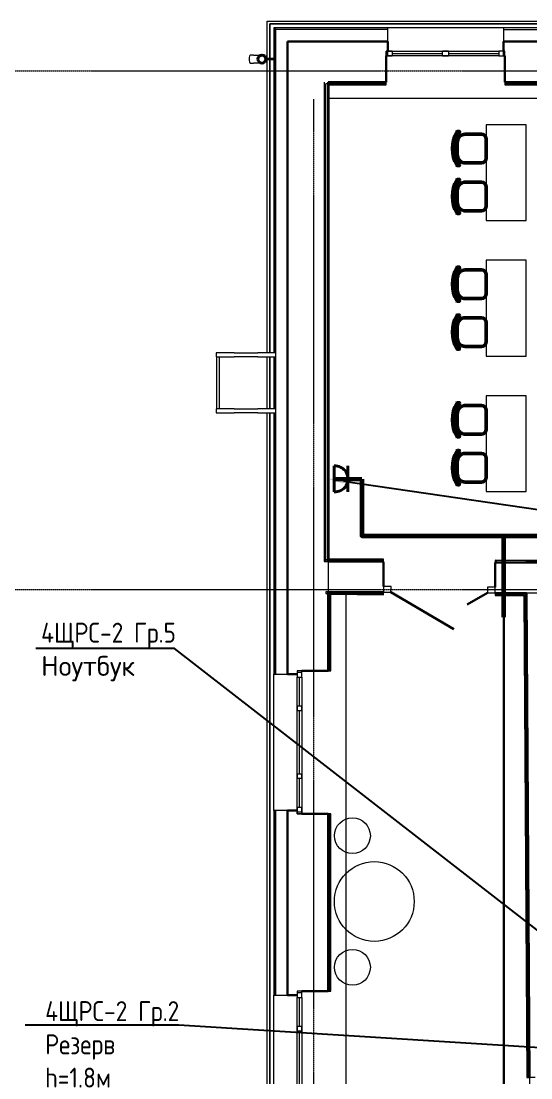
# Model space of a CAD drawing. Header units: millimetres. Extents: x -32 to 417638015, y -35 to 175284279.
# Drawn here: x 1337784 to 1344176, y 82275 to 95522 of the extents above; entities that cross this region are included whole.
import ezdxf
from ezdxf import colors
from ezdxf.entities.mleader import LeaderData, LeaderLine
from ezdxf.math import Vec2, Vec3

# ---------------------------------------------------------------- set-up
doc = ezdxf.new("R2010")
doc.units = ezdxf.units.MM
doc.linetypes.add('ADSK_Линия сетки', pattern=[25, 20, -2.5, 0, -2.5])
for name, color, linetype, lineweight in [('_ Окна', 7, 'Continuous', 9), ('_ЭМ_гофра', 5, 'Continuous', 60), ('Двери', 7, 'Continuous', 9), ('Обобщенные модели', 7, 'Continuous', 18), ('Оборудование', 7, 'Continuous', 18), ('Окна', 7, 'Continuous', 9), ('Оси', 253, 'Continuous', 9), ('Перекрытие', 7, 'Continuous', 18), ('Стены наружные', 7, 'Continuous', 18), ('Стены несущие', 7, 'Continuous', 30), ('Стены отделка', 7, 'Continuous', 30), ('Стены штриховка', 7, 'Continuous', 9), ('ТХ', 5, 'Continuous', 0), ('ТХ_Задание ЭОМ_СС', 6, 'Continuous', 0), ('ШТРИХОВКА', 252, 'Continuous', 15), ('ЭМ', 5, 'Continuous', 40), ('ЭМ_Лоток 1_2', 162, 'Continuous', 30)]:
    doc.layers.add(name, color=color, linetype=linetype, lineweight=lineweight)
doc.layers.add('_ЭМ_Надписи', color=7, linetype='Continuous')
doc.styles.add('ЭОМ', font='isocpeur.ttf', dxfattribs={"width": 0.85, "height": 250})
doc.linetypes.add('Cable in the tray', pattern='A,5,[130,ltypeshp.shx,S=1,R=0,X=0,Y=0],1.5,[130,ltypeshp.shx,S=1.5,R=90,X=0,Y=-1],1,[130,ltypeshp.shx,S=1,R=0,X=0.5,Y=0],5', length=12.5)

# ---------------------------------------------------------------- blocks, each defined once
blk = doc.blocks.new('_ЭМ_ТХ2_4 Этаж')
at = {"color": 8, "linetype": 'ByBlock', "lineweight": -2}
for p, q in [((54064, 42375), (54085, 42375)), ((54064, 42375), (54085, 42375)), ((54363, 42341), (54162, 42341)), ((54363, 42341), (54162, 42341)), ((54423, 42281), (54423, 42041)), ((54423, 42281), (54423, 42041)), ((54064, 41948), (54085, 41948)), ((54064, 41948), (54085, 41948)), ((54363, 41981), (54162, 41981)), ((54363, 41981), (54162, 41981)), ((54064, 41775), (54085, 41775)), ((54064, 41775), (54085, 41775)), ((54363, 41741), (54162, 41741)), ((54363, 41741), (54162, 41741)), ((54423, 41681), (54423, 41441)), ((54423, 41681), (54423, 41441)), ((54064, 41348), (54085, 41348)), ((54064, 41348), (54085, 41348)), ((54363, 41381), (54162, 41381)), ((54363, 41381), (54162, 41381)), ((54064, 40675), (54085, 40675)), ((54064, 40675), (54085, 40675)), ((54363, 40641), (54162, 40641)), ((54363, 40641), (54162, 40641)), ((54423, 40581), (54423, 40341)), ((54423, 40581), (54423, 40341)), ((54363, 40281), (54162, 40281)), ((54363, 40281), (54162, 40281)), ((54064, 40248), (54085, 40248)), ((54064, 40248), (54085, 40248)), ((54064, 40075), (54085, 40075)), ((54064, 40075), (54085, 40075)), ((54363, 40041), (54162, 40041)), ((54363, 40041), (54162, 40041)), ((54423, 39981), (54423, 39741)), ((54423, 39981), (54423, 39741)), ((54064, 39648), (54085, 39648)), ((54064, 39648), (54085, 39648)), ((54363, 39681), (54162, 39681)), ((54363, 39681), (54162, 39681)), ((54064, 38975), (54085, 38975)), ((54064, 38975), (54085, 38975)), ((54363, 38941), (54162, 38941)), ((54363, 38941), (54162, 38941)), ((54423, 38881), (54423, 38641)), ((54423, 38881), (54423, 38641)), ((54363, 38581), (54162, 38581)), ((54363, 38581), (54162, 38581)), ((54064, 38548), (54085, 38548)), ((54064, 38548), (54085, 38548)), ((54064, 38375), (54085, 38375)), ((54064, 38375), (54085, 38375)), ((54363, 38341), (54162, 38341)), ((54363, 38341), (54162, 38341)), ((54423, 38281), (54423, 38041)), ((54423, 38281), (54423, 38041)), ((54064, 37948), (54085, 37948)), ((54064, 37948), (54085, 37948)), ((54363, 37981), (54162, 37981)), ((54363, 37981), (54162, 37981))]:
    blk.add_line(p, q, dxfattribs=at)
for centre, radius, start, end in [((54432, 42161), 431, 150.9917, 209.0083), ((54432, 42161), 431, 150.9917, 209.0083), ((54565, 42161), 521, 156.3195, 203.6805), ((54565, 42161), 521, 156.3195, 203.6805), ((54064, 42365), 10, 90, 148.0683), ((54064, 42365), 10, 90, 148.0683), ((54162, 42241), 100, 90, 174.2584), ((54162, 42241), 100, 90, 174.2584), ((54085, 42372), 3, 333.8978, 90), ((54085, 42372), 3, 333.8978, 90), ((54363, 42281), 60, 0, 90), ((54363, 42281), 60, 0, 90), ((54858, 42161), 800, 173.247, 186.753), ((54858, 42161), 800, 173.247, 186.753), ((54162, 42081), 100, 185.7416, 270), ((54162, 42081), 100, 185.7416, 270), ((54363, 42041), 60, 270, 0), ((54363, 42041), 60, 270, 0), ((54064, 41958), 10, 211.9317, 270), ((54064, 41958), 10, 211.9317, 270), ((54085, 41951), 3, 270, 26.1022), ((54085, 41951), 3, 270, 26.1022), ((54432, 41561), 431, 150.9917, 209.0083), ((54432, 41561), 431, 150.9917, 209.0083), ((54565, 41561), 521, 156.3195, 203.6805), ((54565, 41561), 521, 156.3195, 203.6805), ((54064, 41765), 10, 90, 148.0683), ((54064, 41765), 10, 90, 148.0683), ((54162, 41641), 100, 90, 174.2584), ((54162, 41641), 100, 90, 174.2584), ((54085, 41772), 3, 333.8978, 90), ((54085, 41772), 3, 333.8978, 90), ((54363, 41681), 60, 0, 90), ((54363, 41681), 60, 0, 90), ((54858, 41561), 800, 173.247, 186.753), ((54858, 41561), 800, 173.247, 186.753), ((54162, 41481), 100, 185.7416, 270), ((54162, 41481), 100, 185.7416, 270), ((54064, 41358), 10, 211.9317, 270), ((54064, 41358), 10, 211.9317, 270), ((54085, 41351), 3, 270, 26.1022), ((54085, 41351), 3, 270, 26.1022), ((54363, 41441), 60, 270, 0), ((54363, 41441), 60, 270, 0), ((54432, 40461), 431, 150.9917, 209.0083), ((54432, 40461), 431, 150.9917, 209.0083), ((54565, 40461), 521, 156.3195, 203.6805), ((54565, 40461), 521, 156.3195, 203.6805), ((54064, 40665), 10, 90, 148.0683), ((54064, 40665), 10, 90, 148.0683), ((54085, 40672), 3, 333.8978, 90), ((54085, 40672), 3, 333.8978, 90), ((54858, 40461), 800, 173.247, 186.753), ((54858, 40461), 800, 173.247, 186.753), ((54162, 40541), 100, 90, 174.2584), ((54162, 40541), 100, 90, 174.2584), ((54363, 40581), 60, 0, 90), ((54363, 40581), 60, 0, 90), ((54162, 40381), 100, 185.7416, 270), ((54162, 40381), 100, 185.7416, 270), ((54363, 40341), 60, 270, 0), ((54363, 40341), 60, 270, 0), ((54064, 40258), 10, 211.9317, 270), ((54064, 40258), 10, 211.9317, 270), ((54085, 40251), 3, 270, 26.1022), ((54085, 40251), 3, 270, 26.1022), ((54432, 39861), 431, 150.9917, 209.0083), ((54432, 39861), 431, 150.9917, 209.0083), ((54565, 39861), 521, 156.3195, 203.6805), ((54565, 39861), 521, 156.3195, 203.6805), ((54064, 40065), 10, 90, 148.0683), ((54064, 40065), 10, 90, 148.0683), ((54162, 39941), 100, 90, 174.2584), ((54162, 39941), 100, 90, 174.2584), ((54085, 40072), 3, 333.8978, 90), ((54085, 40072), 3, 333.8978, 90), ((54363, 39981), 60, 0, 90), ((54363, 39981), 60, 0, 90), ((54858, 39861), 800, 173.247, 186.753), ((54858, 39861), 800, 173.247, 186.753), ((54162, 39781), 100, 185.7416, 270), ((54162, 39781), 100, 185.7416, 270), ((54363, 39741), 60, 270, 0), ((54363, 39741), 60, 270, 0), ((54064, 39658), 10, 211.9317, 270), ((54064, 39658), 10, 211.9317, 270), ((54085, 39651), 3, 270, 26.1022), ((54085, 39651), 3, 270, 26.1022), ((54432, 38761), 431, 150.9917, 209.0083), ((54432, 38761), 431, 150.9917, 209.0083), ((54565, 38761), 521, 156.3195, 203.6805), ((54565, 38761), 521, 156.3195, 203.6805), ((54064, 38965), 10, 90, 148.0683), ((54064, 38965), 10, 90, 148.0683), ((54085, 38972), 3, 333.8978, 90), ((54085, 38972), 3, 333.8978, 90), ((54858, 38761), 800, 173.247, 186.753), ((54858, 38761), 800, 173.247, 186.753), ((54162, 38841), 100, 90, 174.2584), ((54162, 38841), 100, 90, 174.2584), ((54363, 38881), 60, 0, 90), ((54363, 38881), 60, 0, 90), ((54064, 38558), 10, 211.9317, 270), ((54064, 38558), 10, 211.9317, 270), ((54162, 38681), 100, 185.7416, 270), ((54162, 38681), 100, 185.7416, 270), ((54085, 38551), 3, 270, 26.1022), ((54085, 38551), 3, 270, 26.1022), ((54363, 38641), 60, 270, 0), ((54363, 38641), 60, 270, 0), ((54432, 38161), 431, 150.9917, 209.0083), ((54432, 38161), 431, 150.9917, 209.0083), ((54565, 38161), 521, 156.3195, 203.6805), ((54565, 38161), 521, 156.3195, 203.6805), ((54064, 38365), 10, 90, 148.0683), ((54064, 38365), 10, 90, 148.0683), ((54162, 38241), 100, 90, 174.2584), ((54162, 38241), 100, 90, 174.2584), ((54085, 38372), 3, 333.8978, 90), ((54085, 38372), 3, 333.8978, 90), ((54363, 38281), 60, 0, 90), ((54363, 38281), 60, 0, 90), ((54858, 38161), 800, 173.247, 186.753), ((54858, 38161), 800, 173.247, 186.753), ((54162, 38081), 100, 185.7416, 270), ((54162, 38081), 100, 185.7416, 270), ((54363, 38041), 60, 270, 0), ((54363, 38041), 60, 270, 0), ((54064, 37958), 10, 211.9317, 270), ((54064, 37958), 10, 211.9317, 270), ((54085, 37951), 3, 270, 26.1022), ((54085, 37951), 3, 270, 26.1022)]:
    blk.add_arc(centre, radius, start, end, dxfattribs=at)
at = {"layer": 'ТХ', "color": 8}
for p, q in [((54923, 42461), (54423, 42461)), ((54423, 42461), (54423, 41261)), ((54923, 41261), (54923, 42461)), ((54423, 41261), (54923, 41261)), ((54923, 40761), (54423, 40761)), ((54423, 40761), (54423, 39561)), ((54923, 39561), (54923, 40761)), ((54423, 39561), (54923, 39561)), ((54923, 39061), (54423, 39061)), ((54423, 39061), (54423, 37861)), ((54923, 37861), (54923, 39061)), ((54423, 37861), (54923, 37861))]:
    blk.add_line(p, q, dxfattribs=at)
for centre, radius in [((52746, 33548), 225), ((53021, 32723), 500), ((52746, 31898), 225)]:
    blk.add_circle(centre, radius, dxfattribs=at)
blk = doc.blocks.new('План 4 этажа')
at = {"layer": '_ Окна', "color": 8, "lineweight": 18}
for p, q in [((47260.673, 43562.707), (47260.673, 43622.707)), ((47260.673, 43622.707), (47336.673, 43622.707)), ((47336.673, 43622.707), (47336.673, 43562.707)), ((47967.673, 43562.707), (47967.673, 43622.707)), ((47967.673, 43622.707), (48043.673, 43622.707)), ((48043.673, 43622.707), (48043.673, 43562.707)), ((48674.673, 43622.707), (48674.673, 43562.707)), ((48750.673, 43622.707), (48674.673, 43622.707)), ((48750.673, 43562.707), (48750.673, 43622.707)), ((47336.673, 43562.707), (47260.673, 43562.707)), ((48043.673, 43562.707), (47967.673, 43562.707)), ((48674.673, 43562.707), (48750.673, 43562.707)), ((46203.793, 35852.855), (46143.793, 35852.855)), ((46143.793, 35852.855), (46143.793, 35772.855)), ((46143.793, 35772.855), (46203.793, 35772.855)), ((46203.793, 35772.855), (46203.793, 35852.855)), ((46143.793, 35412.855), (46203.793, 35412.855)), ((46143.793, 35352.855), (46143.793, 35412.855)), ((46203.793, 35412.855), (46203.793, 35352.855)), ((46203.793, 35352.855), (46143.793, 35352.855)), ((46143.793, 34562.855), (46203.793, 34562.855)), ((46143.793, 34502.855), (46143.793, 34562.855)), ((46203.793, 34502.855), (46143.793, 34502.855)), ((46203.793, 34562.855), (46203.793, 34502.855)), ((46143.793, 34142.855), (46203.793, 34142.855)), ((46143.793, 34062.855), (46143.793, 34142.855)), ((46203.793, 34062.855), (46143.793, 34062.855)), ((46203.793, 34142.855), (46203.793, 34062.855)), ((46203.793, 31837.855), (46143.793, 31837.855)), ((46143.793, 31837.855), (46143.793, 31757.855)), ((46203.793, 31757.855), (46203.793, 31837.855)), ((46143.793, 31757.855), (46203.793, 31757.855)), ((46143.793, 31397.855), (46203.793, 31397.855)), ((46143.793, 31337.855), (46143.793, 31397.855)), ((46203.793, 31397.855), (46203.793, 31337.855)), ((46203.793, 31337.855), (46143.793, 31337.855))]:
    blk.add_line(p, q, dxfattribs=at)
at = {"layer": '_ Окна', "color": 8}
for p, q in [((47280.673, 43562.707), (47280.673, 43622.707)), ((47336.673, 43592.707), (47967.673, 43592.707)), ((48043.673, 43592.707), (48674.673, 43592.707)), ((48730.673, 43562.707), (48730.673, 43622.707)), ((46203.793, 35832.855), (46143.793, 35832.855)), ((46173.793, 35412.855), (46173.793, 35772.855)), ((46173.793, 34562.855), (46173.793, 35352.855)), ((46173.793, 34142.855), (46173.793, 34502.855)), ((46203.793, 34082.855), (46143.793, 34082.855)), ((46203.793, 31817.855), (46143.793, 31817.855)), ((46173.793, 31397.855), (46173.793, 31757.855)), ((46173.793, 30547.855), (46173.793, 31337.855))]:
    blk.add_line(p, q, dxfattribs=at)
at = {"layer": 'Двери', "color": 8}
for p, q in [((47227.558, 36910.224), (47227.093, 36840.225)), ((47227.093, 36840.225), (47322.091, 36839.595)), ((47322.556, 36909.593), (47227.558, 36910.224)), ((47322.091, 36839.595), (47322.556, 36909.593)), ((48532.529, 36901.562), (48532.064, 36831.564)), ((48532.064, 36831.564), (48627.062, 36830.933)), ((48627.527, 36900.932), (48532.529, 36901.562)), ((48627.062, 36830.933), (48627.527, 36900.932)), ((49127.862, 30755.519), (49057.863, 30755.1)), ((49057.863, 30755.1), (49058.431, 30660.102))]:
    blk.add_line(p, q, dxfattribs=at)
at = {"layer": 'Двери', "color": 8, "lineweight": 30}
for p, q in [((47322.091, 36839.595), (48111.45, 36376.845)), ((48532.064, 36831.564), (48275.614, 36685.763))]:
    blk.add_line(p, q, dxfattribs=at)
at = {"layer": 'Обобщенные модели', "color": 8}
for p, q in [((45600.146, 43572.761), (45557.642, 43572.761)), ((45557.642, 43472.761), (45600.146, 43472.761)), ((45853.793, 43527.761), (45754.652, 43527.761)), ((45754.652, 43517.761), (45853.793, 43517.761))]:
    blk.add_line(p, q, dxfattribs=at)
at = {"layer": 'Обобщенные модели', "color": 8, "flags": 128}
for points in [[(45600.146, 43572.761), (45605.814, 43572.761), (45611.398, 43572.761), (45616.891, 43572.761), (45622.282, 43572.761), (45627.564, 43572.761), (45632.728, 43572.761), (45637.765, 43572.761), (45642.668, 43572.761), (45647.429, 43572.761), (45652.041, 43572.761), (45656.495, 43572.761), (45660.785, 43572.761), (45664.903, 43572.761), (45668.844, 43572.761), (45672.601, 43572.761), (45676.168, 43572.761), (45679.539, 43572.761), (45682.708, 43572.761), (45685.672, 43572.761), (45688.424, 43572.761), (45690.777, 43572.761)], [(45690.777, 43472.761), (45689.506, 43472.761), (45686.843, 43472.761), (45683.966, 43472.761), (45680.882, 43472.761), (45677.594, 43472.761), (45674.108, 43472.761), (45670.429, 43472.761), (45666.564, 43472.761), (45662.519, 43472.761), (45658.299, 43472.761), (45653.913, 43472.761), (45649.366, 43472.761), (45644.666, 43472.761), (45639.821, 43472.761), (45634.839, 43472.761), (45629.726, 43472.761), (45624.493, 43472.761), (45619.146, 43472.761), (45613.694, 43472.761), (45608.147, 43472.761), (45602.513, 43472.761), (45600.146, 43472.761)]]:
    blk.add_lwpolyline(points, dxfattribs=at)
at = {"layer": 'Обобщенные модели', "color": 8}
for start, end in [(0, 180), (180, 0)]:
    blk.add_arc((45703.793, 43522.761), 52, start, end, dxfattribs=at)
at = {"layer": 'Обобщенные модели', "color": 8, "lineweight": 40}
for start, end in [(0, 180), (180, 0)]:
    blk.add_arc((45703.793, 43522.761), 50, start, end, dxfattribs=at)
at = {"layer": 'Обобщенные модели', "color": 8}
for start_param, end_param in [(3.141592654, 4.71238898), (4.71238898, 6.283185307)]:
    blk.add_ellipse((45557.642, 43522.761), major_axis=(0, -50), ratio=0.309016994, start_param=start_param, end_param=end_param, dxfattribs=at)
at = {"layer": 'Оборудование', "color": 8}
for p, q in [((45128.793, 39838.902), (45128.793, 39788.902)), ((45353.793, 39838.902), (45128.793, 39838.902)), ((45128.793, 39788.902), (45353.793, 39788.902)), ((45138.793, 39138.902), (45138.793, 39788.902)), ((45168.793, 39788.902), (45168.793, 39138.902)), ((45353.793, 39838.902), (45653.793, 39838.902)), ((45653.793, 39788.902), (45353.793, 39788.902)), ((45878.793, 39838.902), (45653.793, 39838.902)), ((45653.793, 39788.902), (45878.793, 39788.902)), ((45878.793, 39788.902), (45878.793, 39838.902)), ((45128.793, 39138.902), (45128.793, 39088.902)), ((45353.793, 39138.902), (45128.793, 39138.902)), ((45128.793, 39088.902), (45353.793, 39088.902)), ((45353.793, 39138.902), (45653.793, 39138.902)), ((45653.793, 39088.902), (45353.793, 39088.902)), ((45878.793, 39138.902), (45653.793, 39138.902)), ((45653.793, 39088.902), (45878.793, 39088.902)), ((45878.793, 39088.902), (45878.793, 39138.902))]:
    blk.add_line(p, q, dxfattribs=at)
at = {"layer": 'Окна', "color": 8}
for p, q in [((47260.673, 43622.707), (47260.673, 43562.707)), ((47336.673, 43622.707), (47260.673, 43622.707)), ((47336.673, 43622.707), (47967.673, 43622.707)), ((48043.673, 43622.707), (47967.673, 43622.707)), ((48043.673, 43622.707), (48674.673, 43622.707)), ((48750.673, 43622.707), (48674.673, 43622.707)), ((48750.673, 43562.707), (48750.673, 43622.707)), ((47260.673, 43562.707), (47336.673, 43562.707)), ((47967.673, 43562.707), (47336.673, 43562.707)), ((47967.673, 43562.707), (48043.673, 43562.707)), ((48674.673, 43562.707), (48043.673, 43562.707)), ((48674.673, 43562.707), (48750.673, 43562.707)), ((46143.793, 35852.855), (46143.793, 35772.855)), ((46203.793, 35852.855), (46143.793, 35852.855)), ((46143.793, 35412.855), (46143.793, 35772.855)), ((46203.793, 35772.855), (46203.793, 35852.855)), ((46203.793, 35772.855), (46203.793, 35412.855)), ((46143.793, 35412.855), (46143.793, 35352.855)), ((46203.793, 35352.855), (46203.793, 35412.855)), ((46143.793, 34562.855), (46143.793, 35352.855)), ((46203.793, 35352.855), (46203.793, 34562.855)), ((46143.793, 34562.855), (46143.793, 34502.855)), ((46143.793, 34142.855), (46143.793, 34502.855)), ((46203.793, 34502.855), (46203.793, 34562.855)), ((46203.793, 34502.855), (46203.793, 34142.855)), ((46143.793, 34142.855), (46143.793, 34062.855)), ((46143.793, 34062.855), (46203.793, 34062.855)), ((46203.793, 34062.855), (46203.793, 34142.855)), ((46143.793, 31837.855), (46143.793, 31757.855)), ((46203.793, 31837.855), (46143.793, 31837.855)), ((46203.793, 31757.855), (46203.793, 31837.855)), ((46143.793, 31397.855), (46143.793, 31757.855)), ((46203.793, 31757.855), (46203.793, 31397.855)), ((46143.793, 31397.855), (46143.793, 31337.855)), ((46203.793, 31337.855), (46203.793, 31397.855)), ((46143.793, 30547.855), (46143.793, 31337.855)), ((46203.793, 31337.855), (46203.793, 30547.855))]:
    blk.add_line(p, q, dxfattribs=at)
at = {"layer": 'Оси', "color": 8, "linetype": 'ADSK_Линия сетки'}
for p, q in [((-10052.178, 43374.489), (56511.792, 43374.489)), ((46356.505, -3353.101), (46356.505, 43019.489)), ((-10052.178, 36874.489), (56511.792, 36874.489))]:
    blk.add_line(p, q, dxfattribs=at)
at = {"layer": 'Перекрытие', "color": 8}
for p, q in [((46545.737, 43032.707), (55379.886, 43032.707)), ((46759.715, 20871.474), (46759.715, 36811.327))]:
    blk.add_line(p, q, dxfattribs=at)
at = {"layer": 'Стены наружные', "color": 8}
for p, q in [((45768.791, 43527.537), (45768.791, 43997.725)), ((45768.791, 43997.725), (56169.1, 43997.707)), ((45803.791, 43962.724), (45803.791, 43527.412)), ((56134.381, 43962.707), (45803.791, 43962.724)), ((45803.793, 43962.706), (56133.84, 43962.707)), ((45803.793, 43527.412), (45803.793, 43962.706)), ((48730.673, 43912.707), (47280.673, 43912.707)), ((45768.791, 39838.902), (45768.791, 43517.985)), ((45803.791, 43518.11), (45803.791, 39838.902)), ((45803.793, 39838.902), (45803.793, 43518.11)), ((45768.791, 39138.902), (45768.791, 39788.902)), ((45803.791, 39788.902), (45803.791, 39138.902)), ((45803.793, 39138.902), (45803.793, 39788.902)), ((45768.791, 28253.34), (45768.791, 39088.902)), ((45803.791, 39088.902), (45803.791, 28253.215)), ((45803.793, 28253.215), (45803.793, 39088.902)), ((45853.793, 34102.855), (45853.793, 35812.855)), ((45853.793, 30097.855), (45853.793, 31787.855))]:
    blk.add_line(p, q, dxfattribs=at)
at = {"layer": 'Стены несущие', "color": 8}
for p, q in [((46023.793, 35812.855), (46023.793, 43742.707)), ((46023.793, 43742.707), (47280.673, 43742.707)), ((47280.673, 43622.707), (47280.673, 43742.707)), ((48730.673, 43742.707), (48730.673, 43622.707)), ((50295.393, 43742.707), (48730.673, 43742.707)), ((47260.673, 43232.707), (47260.673, 43562.707)), ((48750.673, 43562.707), (48750.673, 43232.707)), ((46533.793, 37224.835), (46533.793, 43232.707)), ((47260.673, 43232.707), (46533.793, 43232.707)), ((48750.673, 43232.707), (50275.393, 43232.707)), ((47229.615, 37220.217), (46533.793, 37224.835)), ((47227.558, 36910.224), (47229.615, 37220.217)), ((48629.584, 37210.925), (48627.527, 36900.932)), ((55458.789, 37165.596), (48629.584, 37210.925)), ((46533.793, 36845.159), (46533.793, 35852.855)), ((46533.793, 36844.827), (47227.093, 36840.225)), ((47227.093, 36840.225), (47227.093, 36840.225)), ((49021.825, 36828.313), (48627.062, 36830.933)), ((49021.571, 36828.315), (49057.863, 30755.1)), ((49057.863, 30755.1), (49021.69, 36808.313)), ((46023.793, 35812.855), (46143.793, 35812.855)), ((46203.793, 35852.855), (46533.793, 35852.855)), ((46143.793, 34102.855), (46023.793, 34102.855)), ((46023.793, 34102.855), (46023.793, 31787.855)), ((46533.793, 34062.855), (46203.793, 34062.855)), ((46533.793, 31837.855), (46533.793, 34062.855)), ((46203.793, 31837.855), (46533.793, 31837.855)), ((46023.793, 31787.855), (46143.793, 31787.855))]:
    blk.add_line(p, q, dxfattribs=at)
at = {"layer": 'Стены отделка', "color": 8, "lineweight": 9}
for p, q in [((45853.793, 43912.707), (45853.793, 39838.902)), ((47280.673, 43912.707), (45853.793, 43912.707)), ((46023.793, 43892.707), (45873.793, 43892.707)), ((47280.673, 43892.707), (47246.39, 43892.707)), ((47280.673, 43742.707), (47280.673, 43912.707)), ((50295.393, 43912.707), (48730.673, 43912.707)), ((48730.673, 43912.707), (48730.673, 43742.707)), ((46483.793, 43232.707), (46483.793, 37225.167)), ((46503.793, 37225.167), (46503.793, 43212.707)), ((47216.39, 43212.707), (46503.793, 43212.707)), ((46545.793, 37256.757), (46545.793, 43200.707)), ((46545.793, 43200.707), (47260.673, 43200.707)), ((47260.673, 43200.707), (47260.673, 43232.707)), ((48750.673, 43232.707), (48750.673, 43200.707)), ((48750.673, 43212.707), (50275.393, 43212.707)), ((48750.673, 43200.707), (50275.393, 43200.707)), ((45853.793, 39788.902), (45853.793, 39138.902)), ((45853.793, 39088.902), (45853.793, 35812.855)), ((46483.793, 37225.167), (46503.793, 37225.167)), ((46503.925, 37245.034), (46503.793, 37225.035)), ((46503.793, 37225.035), (46533.793, 37224.835)), ((46533.793, 37244.836), (46503.925, 37245.034)), ((47229.828, 37252.216), (46545.793, 37256.757)), ((47229.615, 37220.217), (47229.748, 37240.217)), ((47229.748, 37240.217), (47229.828, 37252.216)), ((48629.717, 37230.924), (48629.584, 37210.925)), ((48629.797, 37242.924), (48629.717, 37230.924)), ((48629.717, 37230.924), (48649.717, 37230.792)), ((55426.531, 37197.811), (48629.797, 37242.924)), ((48629.584, 37210.925), (48629.584, 37210.925)), ((46503.793, 36845.026), (46503.66, 36825.027)), ((46533.793, 36844.827), (46503.793, 36845.026)), ((46553.793, 36845.159), (46533.793, 36845.159)), ((46553.793, 36814.694), (46553.793, 36845.159)), ((47226.96, 36820.226), (47227.093, 36840.225)), ((48627.062, 36830.933), (48626.93, 36810.934)), ((48627.062, 36830.933), (48627.062, 36830.933)), ((49021.692, 36808.313), (49021.825, 36828.313)), ((46503.66, 36825.027), (46553.793, 36824.694)), ((46565.793, 36812.614), (47226.881, 36808.226)), ((46565.793, 35852.855), (46565.793, 36812.614)), ((47226.881, 36808.226), (47226.96, 36820.226)), ((48626.93, 36810.934), (48626.85, 36798.934)), ((48626.85, 36798.934), (48989.76, 36796.525)), ((48646.929, 36810.801), (48626.93, 36810.934)), ((48989.76, 36796.525), (49025.864, 30754.909)), ((48991.688, 36808.512), (49021.692, 36808.313)), ((49001.691, 36808.194), (49001.689, 36808.446)), ((49021.69, 36808.313), (49001.691, 36808.194)), ((45853.793, 35812.855), (45873.793, 35812.855)), ((45873.793, 35812.855), (46023.793, 35812.855)), ((46533.793, 35852.855), (46565.793, 35852.855)), ((45873.793, 34102.855), (45853.793, 34102.855)), ((45853.793, 34102.855), (45853.793, 31787.855)), ((46023.793, 34102.855), (45873.793, 34102.855)), ((46565.793, 34062.855), (46533.793, 34062.855)), ((46565.793, 31837.855), (46565.793, 34062.855)), ((46533.793, 31837.855), (46565.793, 31837.855)), ((45853.793, 31787.855), (45873.793, 31787.855)), ((45873.793, 31787.855), (46023.793, 31787.855)), ((49025.864, 30754.909), (49057.863, 30755.1))]:
    blk.add_line(p, q, dxfattribs=at)
at = {"layer": 'Стены штриховка', "color": 8}
for p, q in [((45873.793, 39838.902), (45873.793, 43912.707)), ((45873.793, 43892.707), (45873.793, 39838.902)), ((47246.39, 43892.707), (46023.793, 43892.707)), ((48730.673, 43892.707), (50295.393, 43892.707)), ((46543.793, 37254.77), (46543.793, 43202.707)), ((46543.793, 43202.707), (47260.673, 43202.707)), ((47216.39, 43212.707), (47260.673, 43212.707)), ((48750.673, 43202.707), (50275.393, 43202.707)), ((45873.793, 39138.902), (45873.793, 39788.902)), ((45873.793, 39788.902), (45873.793, 39138.902)), ((45873.793, 35812.855), (45873.793, 39088.902)), ((45873.793, 39088.902), (45873.793, 35812.855)), ((46533.793, 37244.836), (47229.748, 37240.217)), ((46533.793, 37224.835), (46533.793, 36845.159)), ((47229.814, 37250.216), (46543.793, 37254.77)), ((55428.547, 37195.797), (48629.784, 37240.924)), ((55438.628, 37185.73), (48649.717, 37230.792)), ((49531.6, 36824.929), (49021.825, 36828.313)), ((47226.96, 36820.226), (46553.793, 36824.694)), ((46553.793, 36814.694), (46553.793, 35852.855)), ((46563.793, 36814.627), (47226.894, 36810.226)), ((46563.793, 35852.855), (46563.793, 36814.627)), ((47226.96, 36820.226), (47226.96, 36820.226)), ((48626.863, 36800.934), (48991.748, 36798.512)), ((48991.688, 36808.512), (48646.929, 36810.801)), ((48991.748, 36798.512), (49027.864, 30754.921)), ((49001.691, 36808.194), (49037.864, 30754.981)), ((45873.793, 31787.855), (45873.793, 34102.855)), ((45873.793, 34102.855), (45873.793, 31787.855)), ((46553.793, 31837.855), (46553.793, 34062.855)), ((46563.793, 31837.855), (46563.793, 34062.855))]:
    blk.add_line(p, q, dxfattribs=at)
blk = doc.blocks.new('1м розетка IP20')
at = {"layer": 'ЭМ', "color": 5}
for p, q in [((-10, 163), (-10, -163)), ((163, 163), (163, -163)), ((-10, 0), (315, 0))]:
    blk.add_line(p, q, dxfattribs=at)
blk.add_arc((0, 0), 163, 266.3196, 93.6804, dxfattribs=at)

msp = doc.modelspace()

# ---------------------------------------------------------------- linework, layer by layer
at = {"layer": '_ЭМ_гофра', "linetype": 'ByBlock'}
for points in [[(1342056, 89782), (1342057, 89069), (1349902, 89069), (1349902, 93790), (1350485, 94008)], [(1341708, 89785), (1342056, 89782)], [(1343836, 88049), (1343836, 89069)]]:
    msp.add_lwpolyline(points, dxfattribs=at)
at = {"layer": 'ЭМ_Лоток 1_2', "linetype": 'Cable in the tray', "ltscale": 50}
msp.add_lwpolyline([(1343836, 63478), (1343836, 88049)], dxfattribs=at)

# ---------------------------------------------------------------- block references
at = {"layer": 'ТХ_Задание ЭОМ_СС', "lineweight": 50}
msp.add_blockref('_ЭМ_ТХ2_4 Этаж', (1289192, 51763), dxfattribs=at)
at = {"layer": 'ШТРИХОВКА'}
msp.add_blockref('План 4 этажа', (1295100, 51524), dxfattribs=at)
at = {"layer": 'ЭМ'}
msp.add_blockref('1м розетка IP20', (1341719, 89784), dxfattribs=at)

# ---------------------------------------------------------------- leaders
at = {"layer": '_ЭМ_Надписи', "color": 7, "ltscale": 5}
ml = msp.add_multileader_mtext('Standard', dxfattribs=at)
ml.set_content('{\\fGOST Common|b0|i0|c204|p34;\\W0.9;\\C256;4ЩРС-2\\fISOCPEUR|b0|i0|c204|p34;\\W0.85; Гр.1Резерв\\P\\fGOST Common|b0|i0|c0|p34;\\W0.9;h=\\fGOST Common|b0|i0|c204|p34;1\\fGOST Common|b0|i0|c0|p34;.\\fGOST Common|b0|i0|c204|p34;8м}', color=1, style='ЭОМ')
ml.set_leader_properties()
ml.build(insert=Vec2(0, 0))
ml.multileader.update_dxf_attribs({"text_left_attachment_type": 6, "text_right_attachment_type": 6, "dogleg_length": 0, "arrow_head_size": 200})
ctx = ml.context
ctx.base_point, ctx.char_height, ctx.arrow_head_size, ctx.landing_gap_size, ctx.plane_origin = Vec3(1352137, 91161), 250, 200, 0, Vec3(1328943, 109959)
ctx.left_attachment, ctx.right_attachment = 6, 6
notes = []
notes.append((ctx, [(0, (1, 1, 0), (1352137, 91161), (1, 0), 0, [(2, [(1341630, 89785), (1348830, 88731), (1348830, 88731)], 0, [])])]))
ctx.mtext.insert, ctx.mtext.width, ctx.mtext.defined_height, ctx.mtext.flow_direction = Vec3(1352137, 91461), 1906.02, 546, 5
ml = msp.add_multileader_mtext('Standard', dxfattribs=at)
ml.set_content('{\\fGOST Common|b0|i0|c0|p34;\\W0.9;\\C256;4\\fGOST Common|b0|i0|c204|p34;ЩРС\\fGOST Common|b0|i0|c0|p34;-2\\fISOCPEUR|b0|i0|c204|p34;\\W0.85; Гр.5\\P\\W1;\\C0;Ноутбук}', color=1, style='ЭОМ')
ml.set_leader_properties()
ml.build(insert=Vec2(0, 0))
ml.multileader.update_dxf_attribs({"text_left_attachment_type": 6, "text_right_attachment_type": 6, "dogleg_length": 0, "arrow_head_size": 200})
ctx = ml.context
ctx.base_point, ctx.char_height, ctx.arrow_head_size, ctx.landing_gap_size, ctx.plane_origin = Vec3(1338035, 87656, -64), 250, 200, 0, Vec3(1323099, 96046, -64)
ctx.left_attachment, ctx.right_attachment = 6, 6
notes.append((ctx, [(1, (1, 1, 0), (1339708, 87656, -64), (-1, 0), 0, [(1, [(1345090, 84724, -64), (1344975, 83567, -64)], 0, [])])]))
ctx.mtext.insert, ctx.mtext.width, ctx.mtext.defined_height, ctx.mtext.flow_direction = Vec3(1338035, 87981, -64), 4435.55, 546, 5
ml = msp.add_multileader_mtext('Standard', dxfattribs=at)
ml.set_content('{\\fGOST Common|b0|i0|c204|p34;\\W0.9;\\C256;4ЩРС-2\\fISOCPEUR|b0|i0|c204|p34;\\W0.85; Гр.2 Резерв\\P\\fGOST Common|b0|i0|c0|p34;\\W0.9;h=\\fGOST Common|b0|i0|c204|p34;1\\fGOST Common|b0|i0|c0|p34;.\\fGOST Common|b0|i0|c204|p34;8м}', color=1, style='ЭОМ')
ml.set_leader_properties()
ml.build(insert=Vec2(0, 0))
ml.multileader.update_dxf_attribs({"text_left_attachment_type": 6, "text_right_attachment_type": 6, "dogleg_length": 0, "arrow_head_size": 200})
ctx = ml.context
ctx.base_point, ctx.char_height, ctx.arrow_head_size, ctx.landing_gap_size, ctx.plane_origin = Vec3(1338086, 82937), 250, 200, 0, Vec3(1332202, 101972)
ctx.left_attachment, ctx.right_attachment = 6, 6
notes.append((ctx, [(1, (1, 1, 0), (1339760, 82937), (-1, 0), 0, [(0, [(1344762, 82623)], 0, [])])]))
ctx.mtext.insert, ctx.mtext.width, ctx.mtext.defined_height, ctx.mtext.flow_direction = Vec3(1338086, 83237), 1906.02, 546, 5
for ctx, leaders in notes:
    for number, flags, end, landing, length, lines in leaders:
        leader = LeaderData()
        leader.index, (leader.has_last_leader_line, leader.has_dogleg_vector, leader.attachment_direction) = number, flags
        leader.last_leader_point, leader.dogleg_vector, leader.dogleg_length = Vec3(end), Vec3(landing), length
        for number, points, colour, breaks in lines:
            line = LeaderLine()
            line.index, line.vertices, line.color, line.breaks = number, Vec3.list(points), colors.encode_raw_color(colour), breaks
            leader.lines.append(line)
        ctx.leaders.append(leader)

doc.saveas('drawing.dxf')
